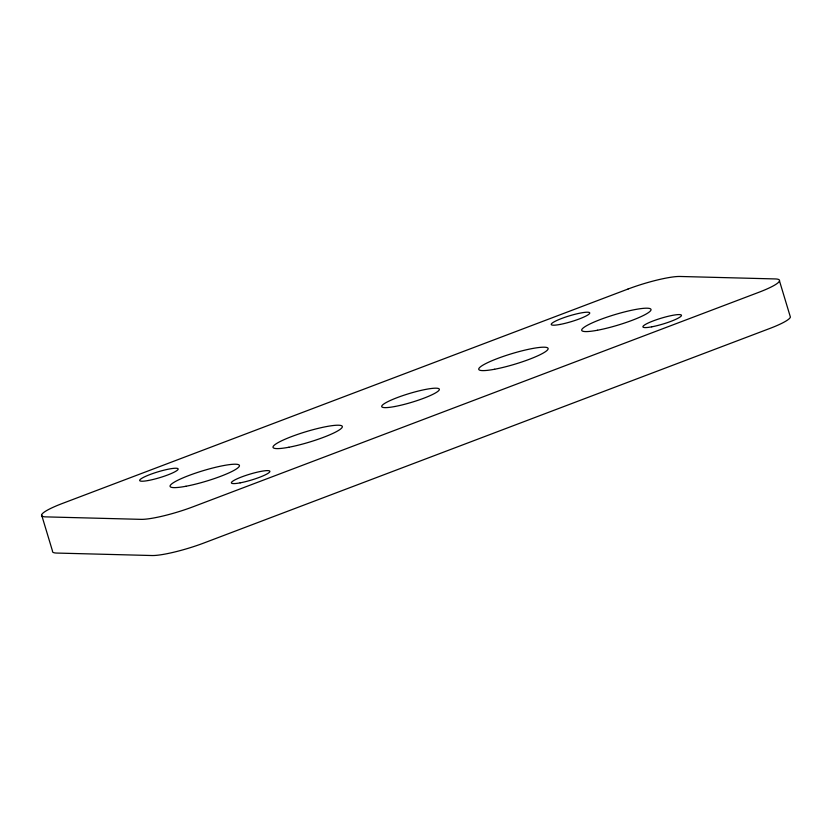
<?xml version="1.0" encoding="UTF-8"?>
<svg xmlns="http://www.w3.org/2000/svg" width="832" height="832" viewBox="0 0 832 832"><rect width="100%" height="100%" fill="white"/><g stroke="black" fill="none" stroke-linecap="round" stroke-linejoin="round"><path stroke-width="1.25" d="M779.48 280.904L790.4 317.086A40.248 6.084 -16.8 0 1 769.517 328.578L203.934 542.984A40.248 6.084 -16.8 0 1 151.996 555.526L56.742 553.062A40.248 6.084 -16.8 0 1 52.52 551.096L41.6 514.914M628.066 289.016L62.483 503.422A40.248 6.084 -16.8 0 0 45.822 516.88L141.076 519.355A40.248 6.084 -16.8 0 0 193.003 506.802L758.597 292.396A40.248 6.084 -16.8 0 0 775.258 278.938L680.004 276.474A40.248 6.084 -16.8 0 0 628.066 289.016M394.93 406.494A30.077 4.545 -16.8 0 0 439.327 389.667A30.077 4.545 -16.8 0 0 397.353 397.571A30.077 4.545 -16.8 0 0 394.93 406.494M185.952 486.262A36.223 5.481 -16.8 0 0 239.418 465.993A36.223 5.481 -16.8 0 0 188.874 475.509A36.223 5.481 -16.8 0 0 185.952 486.262M494.634 369.242A36.223 5.481 -16.8 0 0 548.101 348.972A36.223 5.481 -16.8 0 0 497.557 358.488A36.223 5.481 -16.8 0 0 494.634 369.242M240.167 482.851A20.124 3.047 -16.8 0 0 269.87 471.598A20.124 3.047 -16.8 0 0 241.79 476.882A20.124 3.047 -16.8 0 0 240.167 482.851M651.747 326.83A20.124 3.047 -16.8 0 0 681.45 315.567A20.124 3.047 -16.8 0 0 653.37 320.85A20.124 3.047 -16.8 0 0 651.747 326.83M148.439 480.48A20.124 3.047 -16.8 0 0 178.152 469.217A20.124 3.047 -16.8 0 0 150.072 474.51A20.124 3.047 -16.8 0 0 148.439 480.48M597.532 330.231A36.223 5.481 -16.8 0 0 650.998 309.962A36.223 5.481 -16.8 0 0 600.454 319.488A36.223 5.481 -16.8 0 0 597.532 330.231M560.03 324.449A20.124 3.047 -16.8 0 0 589.732 313.196A20.124 3.047 -16.8 0 0 561.652 318.479A20.124 3.047 -16.8 0 0 560.03 324.449M288.85 447.252A36.223 5.481 -16.8 0 0 342.316 426.993A36.223 5.481 -16.8 0 0 291.772 436.509A36.223 5.481 -16.8 0 0 288.85 447.252"/></g></svg>
